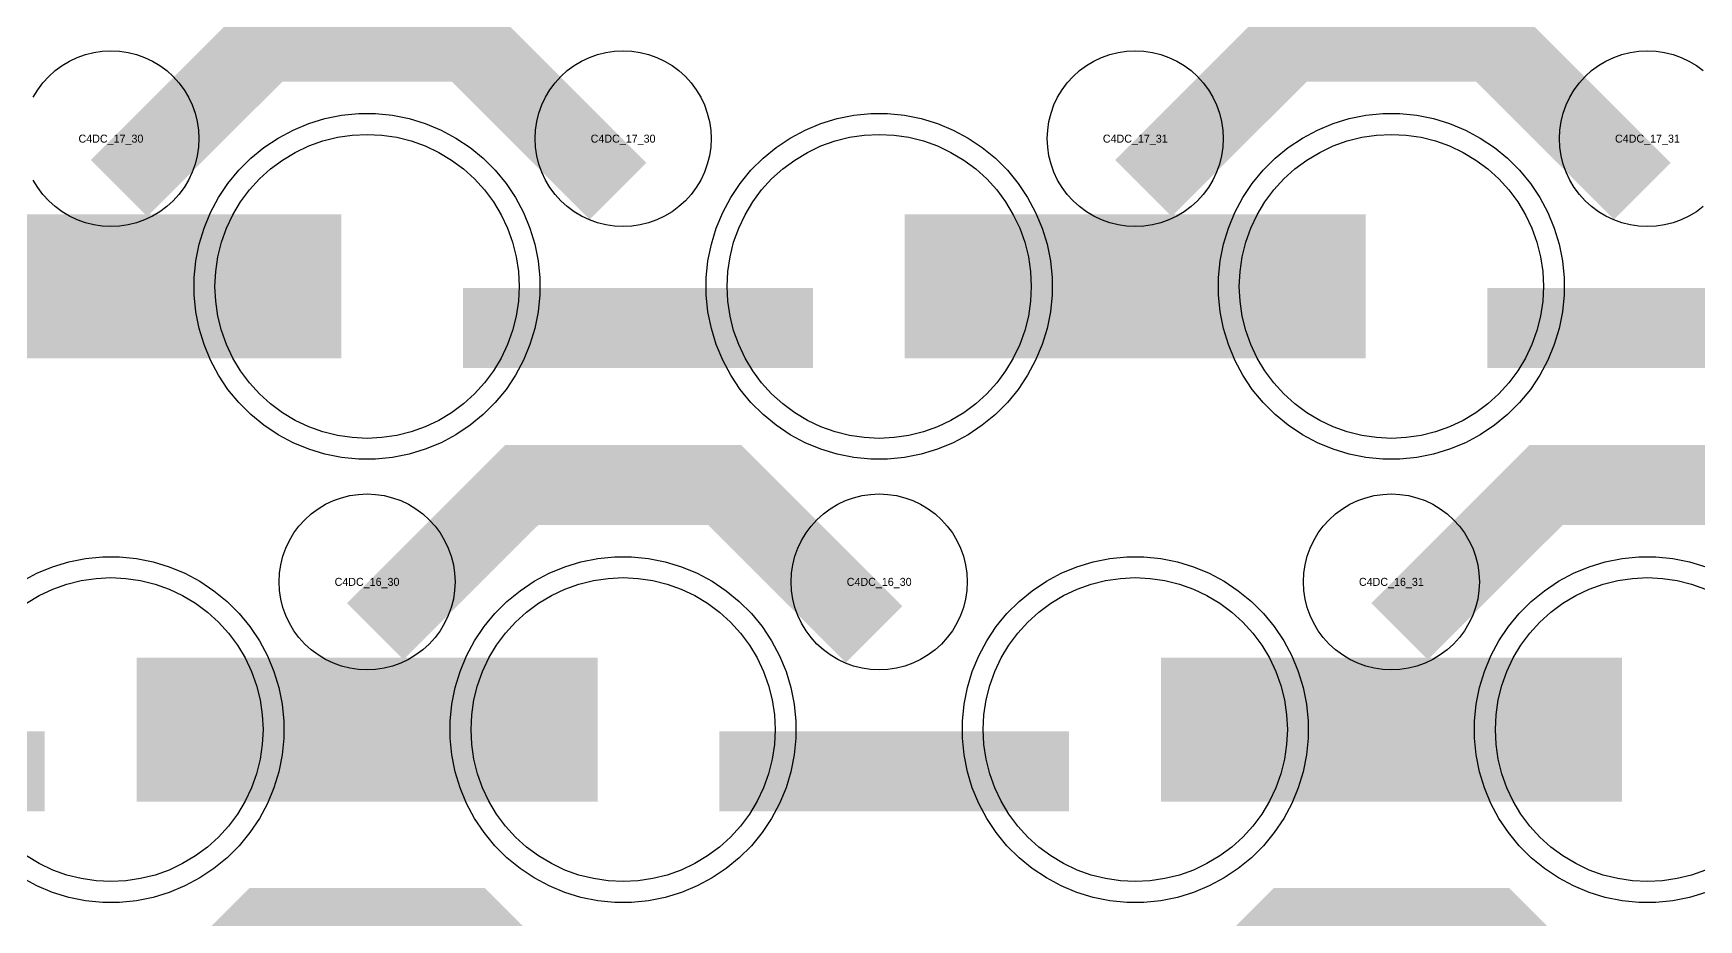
# Model space of a CAD drawing. Extents: x -11880 to 11880, y -14992 to 14992.
# Drawn here: x -2424 to -1904, y -12682 to -12405 of the extents above; entities that cross this region are included whole.
import ezdxf
from ezdxf.enums import TextEntityAlignment as Align

# ---------------------------------------------------------------- set-up
doc = ezdxf.new("R2010")
doc.units = 0
doc.header["$MEASUREMENT"] = 0
for name, color, linetype in [('GDS_775_DT_237', 138, 'CONTINUOUS'), ('RDL1_FS', 34, 'CONTINUOUS'), ('RDL_BS', 160, 'CONTINUOUS')]:
    doc.layers.add(name, color=color, linetype=linetype)

msp = doc.modelspace()

# ---------------------------------------------------------------- linework, layer by layer
at = {"layer": 'RDL1_FS'}
for points in [[(-2320, -12531.484), (-2324.657, -12531.255), (-2329.268, -12530.571), (-2333.791, -12529.439), (-2338.181, -12527.867), (-2342.395, -12525.875), (-2346.395, -12523.477), (-2350.14, -12520.699), (-2353.594, -12517.569), (-2356.724, -12514.115), (-2359.502, -12510.37), (-2361.9, -12506.37), (-2363.892, -12502.156), (-2365.464, -12497.766), (-2366.596, -12493.243), (-2367.28, -12488.632), (-2367.509, -12483.975), (-2367.28, -12479.318), (-2366.596, -12474.707), (-2365.464, -12470.184), (-2363.892, -12465.794), (-2361.9, -12461.58), (-2359.502, -12457.58), (-2356.724, -12453.835), (-2353.594, -12450.381), (-2350.14, -12447.251), (-2346.395, -12444.473), (-2342.395, -12442.075), (-2338.181, -12440.083), (-2333.791, -12438.511), (-2329.268, -12437.379), (-2324.657, -12436.695), (-2320, -12436.466), (-2315.343, -12436.695), (-2310.732, -12437.379), (-2306.209, -12438.511), (-2301.819, -12440.083), (-2297.605, -12442.075), (-2293.605, -12444.473), (-2289.86, -12447.251), (-2286.406, -12450.381), (-2283.276, -12453.835), (-2280.498, -12457.58), (-2278.1, -12461.58), (-2276.108, -12465.794), (-2274.536, -12470.184), (-2273.404, -12474.707), (-2272.72, -12479.318), (-2272.491, -12483.975), (-2272.72, -12488.632), (-2273.404, -12493.243), (-2274.536, -12497.766), (-2276.108, -12502.156), (-2278.1, -12506.37), (-2280.498, -12510.37), (-2283.276, -12514.115), (-2286.406, -12517.569), (-2289.86, -12520.699), (-2293.605, -12523.477), (-2297.605, -12525.875), (-2301.819, -12527.867), (-2306.209, -12529.439), (-2310.732, -12530.571), (-2315.343, -12531.255)], [(-2160, -12531.484), (-2164.657, -12531.255), (-2169.268, -12530.571), (-2173.791, -12529.439), (-2178.181, -12527.867), (-2182.395, -12525.875), (-2186.395, -12523.477), (-2190.14, -12520.699), (-2193.594, -12517.569), (-2196.724, -12514.115), (-2199.502, -12510.37), (-2201.9, -12506.37), (-2203.892, -12502.156), (-2205.464, -12497.766), (-2206.596, -12493.243), (-2207.28, -12488.632), (-2207.509, -12483.975), (-2207.28, -12479.318), (-2206.596, -12474.707), (-2205.464, -12470.184), (-2203.892, -12465.794), (-2201.9, -12461.58), (-2199.502, -12457.58), (-2196.724, -12453.835), (-2193.594, -12450.381), (-2190.14, -12447.251), (-2186.395, -12444.473), (-2182.395, -12442.075), (-2178.181, -12440.083), (-2173.791, -12438.511), (-2169.268, -12437.379), (-2164.657, -12436.695), (-2160, -12436.466), (-2155.343, -12436.695), (-2150.732, -12437.379), (-2146.209, -12438.511), (-2141.819, -12440.083), (-2137.605, -12442.075), (-2133.605, -12444.473), (-2129.86, -12447.251), (-2126.406, -12450.381), (-2123.276, -12453.835), (-2120.498, -12457.58), (-2118.1, -12461.58), (-2116.108, -12465.794), (-2114.536, -12470.184), (-2113.404, -12474.707), (-2112.72, -12479.318), (-2112.491, -12483.975), (-2112.72, -12488.632), (-2113.404, -12493.243), (-2114.536, -12497.766), (-2116.108, -12502.156), (-2118.1, -12506.37), (-2120.498, -12510.37), (-2123.276, -12514.115), (-2126.406, -12517.569), (-2129.86, -12520.699), (-2133.605, -12523.477), (-2137.605, -12525.875), (-2141.819, -12527.867), (-2146.209, -12529.439), (-2150.732, -12530.571), (-2155.343, -12531.255)], [(-2000, -12531.484), (-2004.657, -12531.255), (-2009.268, -12530.571), (-2013.791, -12529.439), (-2018.181, -12527.867), (-2022.395, -12525.875), (-2026.395, -12523.477), (-2030.14, -12520.699), (-2033.594, -12517.569), (-2036.724, -12514.115), (-2039.502, -12510.37), (-2041.9, -12506.37), (-2043.892, -12502.156), (-2045.464, -12497.766), (-2046.596, -12493.243), (-2047.28, -12488.632), (-2047.509, -12483.975), (-2047.28, -12479.318), (-2046.596, -12474.707), (-2045.464, -12470.184), (-2043.892, -12465.794), (-2041.9, -12461.58), (-2039.502, -12457.58), (-2036.724, -12453.835), (-2033.594, -12450.381), (-2030.14, -12447.251), (-2026.395, -12444.473), (-2022.395, -12442.075), (-2018.181, -12440.083), (-2013.791, -12438.511), (-2009.268, -12437.379), (-2004.657, -12436.695), (-2000, -12436.466), (-1995.343, -12436.695), (-1990.732, -12437.379), (-1986.209, -12438.511), (-1981.819, -12440.083), (-1977.605, -12442.075), (-1973.605, -12444.473), (-1969.86, -12447.251), (-1966.406, -12450.381), (-1963.276, -12453.835), (-1960.498, -12457.58), (-1958.1, -12461.58), (-1956.108, -12465.794), (-1954.536, -12470.184), (-1953.404, -12474.707), (-1952.72, -12479.318), (-1952.491, -12483.975), (-1952.72, -12488.632), (-1953.404, -12493.243), (-1954.536, -12497.766), (-1956.108, -12502.156), (-1958.1, -12506.37), (-1960.498, -12510.37), (-1963.276, -12514.115), (-1966.406, -12517.569), (-1969.86, -12520.699), (-1973.605, -12523.477), (-1977.605, -12525.875), (-1981.819, -12527.867), (-1986.209, -12529.439), (-1990.732, -12530.571), (-1995.343, -12531.255)]]:
    msp.add_lwpolyline(points, close=True, dxfattribs=at)
for points in [[(-2471.998, -12483.975, 45, 45, 0), (-2399.998, -12483.975, 45, 45, 0)], [(-2399.998, -12483.975, 45, 45, 0), (-2327.998, -12483.975, 45, 45, 0)], [(-2151.998, -12483.975, 45, 45, 0), (-2079.998, -12483.975, 45, 45, 0)], [(-2079.998, -12483.975, 45, 45, 0), (-2007.998, -12483.975, 45, 45, 0)]]:
    msp.add_lwpolyline(points, format="xyseb", dxfattribs=at)
at = {"layer": 'RDL1_FS', "color": 240, "true_color": 0xed1f24}
for points in [[(-2426.395, -12583.038), (-2422.395, -12580.64), (-2418.181, -12578.648), (-2413.791, -12577.076), (-2409.268, -12575.944), (-2404.657, -12575.26), (-2400, -12575.031), (-2395.343, -12575.26), (-2390.732, -12575.944), (-2386.209, -12577.076), (-2381.819, -12578.648), (-2377.605, -12580.64), (-2373.605, -12583.038), (-2369.86, -12585.816), (-2366.406, -12588.946), (-2363.276, -12592.4), (-2360.498, -12596.145), (-2358.1, -12600.145), (-2356.108, -12604.359), (-2354.536, -12608.749), (-2353.404, -12613.272), (-2352.72, -12617.883), (-2352.491, -12622.54), (-2352.72, -12627.197), (-2353.404, -12631.808), (-2354.536, -12636.331), (-2356.108, -12640.721), (-2358.1, -12644.935), (-2360.498, -12648.935), (-2363.276, -12652.68), (-2366.406, -12656.134), (-2369.86, -12659.264), (-2373.605, -12662.042), (-2377.605, -12664.44), (-2381.819, -12666.432), (-2386.209, -12668.004), (-2390.732, -12669.136), (-2395.343, -12669.82), (-2400, -12670.049), (-2404.657, -12669.82), (-2409.268, -12669.136), (-2413.791, -12668.004), (-2418.181, -12666.432), (-2422.395, -12664.44), (-2426.395, -12662.042)], [(-1901.819, -12666.432), (-1906.209, -12668.004), (-1910.732, -12669.136), (-1915.343, -12669.82), (-1920, -12670.049), (-1924.657, -12669.82), (-1929.268, -12669.136), (-1933.791, -12668.004), (-1938.181, -12666.432), (-1942.395, -12664.44), (-1946.395, -12662.042), (-1950.14, -12659.264), (-1953.594, -12656.134), (-1956.724, -12652.68), (-1959.502, -12648.935), (-1961.9, -12644.935), (-1963.892, -12640.721), (-1965.464, -12636.331), (-1966.596, -12631.808), (-1967.28, -12627.197), (-1967.509, -12622.54), (-1967.28, -12617.883), (-1966.596, -12613.272), (-1965.464, -12608.749), (-1963.892, -12604.359), (-1961.9, -12600.145), (-1959.502, -12596.145), (-1956.724, -12592.4), (-1953.594, -12588.946), (-1950.14, -12585.816), (-1946.395, -12583.038), (-1942.395, -12580.64), (-1938.181, -12578.648), (-1933.791, -12577.076), (-1929.268, -12575.944), (-1924.657, -12575.26), (-1920, -12575.031), (-1915.343, -12575.26), (-1910.732, -12575.944), (-1906.209, -12577.076), (-1901.819, -12578.648)]]:
    msp.add_lwpolyline(points, dxfattribs=at)
for points in [[(-2240, -12670.049), (-2244.657, -12669.82), (-2249.268, -12669.136), (-2253.791, -12668.004), (-2258.181, -12666.432), (-2262.395, -12664.44), (-2266.395, -12662.042), (-2270.14, -12659.264), (-2273.594, -12656.134), (-2276.724, -12652.68), (-2279.502, -12648.935), (-2281.9, -12644.935), (-2283.892, -12640.721), (-2285.464, -12636.331), (-2286.596, -12631.808), (-2287.28, -12627.197), (-2287.509, -12622.54), (-2287.28, -12617.883), (-2286.596, -12613.272), (-2285.464, -12608.749), (-2283.892, -12604.359), (-2281.9, -12600.145), (-2279.502, -12596.145), (-2276.724, -12592.4), (-2273.594, -12588.946), (-2270.14, -12585.816), (-2266.395, -12583.038), (-2262.395, -12580.64), (-2258.181, -12578.648), (-2253.791, -12577.076), (-2249.268, -12575.944), (-2244.657, -12575.26), (-2240, -12575.031), (-2235.343, -12575.26), (-2230.732, -12575.944), (-2226.209, -12577.076), (-2221.819, -12578.648), (-2217.605, -12580.64), (-2213.605, -12583.038), (-2209.86, -12585.816), (-2206.406, -12588.946), (-2203.276, -12592.4), (-2200.498, -12596.145), (-2198.1, -12600.145), (-2196.108, -12604.359), (-2194.536, -12608.749), (-2193.404, -12613.272), (-2192.72, -12617.883), (-2192.491, -12622.54), (-2192.72, -12627.197), (-2193.404, -12631.808), (-2194.536, -12636.331), (-2196.108, -12640.721), (-2198.1, -12644.935), (-2200.498, -12648.935), (-2203.276, -12652.68), (-2206.406, -12656.134), (-2209.86, -12659.264), (-2213.605, -12662.042), (-2217.605, -12664.44), (-2221.819, -12666.432), (-2226.209, -12668.004), (-2230.732, -12669.136), (-2235.343, -12669.82)], [(-2080, -12670.049), (-2084.657, -12669.82), (-2089.268, -12669.136), (-2093.791, -12668.004), (-2098.181, -12666.432), (-2102.395, -12664.44), (-2106.395, -12662.042), (-2110.14, -12659.264), (-2113.594, -12656.134), (-2116.724, -12652.68), (-2119.502, -12648.935), (-2121.9, -12644.935), (-2123.892, -12640.721), (-2125.464, -12636.331), (-2126.596, -12631.808), (-2127.28, -12627.197), (-2127.509, -12622.54), (-2127.28, -12617.883), (-2126.596, -12613.272), (-2125.464, -12608.749), (-2123.892, -12604.359), (-2121.9, -12600.145), (-2119.502, -12596.145), (-2116.724, -12592.4), (-2113.594, -12588.946), (-2110.14, -12585.816), (-2106.395, -12583.038), (-2102.395, -12580.64), (-2098.181, -12578.648), (-2093.791, -12577.076), (-2089.268, -12575.944), (-2084.657, -12575.26), (-2080, -12575.031), (-2075.343, -12575.26), (-2070.732, -12575.944), (-2066.209, -12577.076), (-2061.819, -12578.648), (-2057.605, -12580.64), (-2053.605, -12583.038), (-2049.86, -12585.816), (-2046.406, -12588.946), (-2043.276, -12592.4), (-2040.498, -12596.145), (-2038.1, -12600.145), (-2036.108, -12604.359), (-2034.536, -12608.749), (-2033.404, -12613.272), (-2032.72, -12617.883), (-2032.491, -12622.54), (-2032.72, -12627.197), (-2033.404, -12631.808), (-2034.536, -12636.331), (-2036.108, -12640.721), (-2038.1, -12644.935), (-2040.498, -12648.935), (-2043.276, -12652.68), (-2046.406, -12656.134), (-2049.86, -12659.264), (-2053.605, -12662.042), (-2057.605, -12664.44), (-2061.819, -12666.432), (-2066.209, -12668.004), (-2070.732, -12669.136), (-2075.343, -12669.82)]]:
    msp.add_lwpolyline(points, close=True, dxfattribs=at)
for points in [[(-2391.998, -12622.54, 45, 45, 0), (-2319.998, -12622.54, 45, 45, 0)], [(-2319.998, -12622.54, 45, 45, 0), (-2247.998, -12622.54, 45, 45, 0)], [(-2071.998, -12622.54, 45, 45, 0), (-1999.998, -12622.54, 45, 45, 0)], [(-1999.998, -12622.54, 45, 45, 0), (-1927.998, -12622.54, 45, 45, 0)]]:
    msp.add_lwpolyline(points, format="xyseb", dxfattribs=at)
at = {"layer": 'RDL_BS'}
for points in [[(-2397.438, -12453.289, 25, 25, 0), (-2351.623, -12407.474, 25, 25, 0), (-2318.07, -12407.474, 25, 25, 0)], [(-2241.599, -12454.188, 25, 25, 0), (-2288.313, -12407.474, 25, 25, 0), (-2318.071, -12407.474, 25, 25, 0)], [(-2077.438, -12453.289, 25, 25, 0), (-2031.623, -12407.474, 25, 25, 0), (-1998.07, -12407.474, 25, 25, 0)], [(-1921.599, -12454.188, 25, 25, 0), (-1968.313, -12407.474, 25, 25, 0), (-1998.071, -12407.474, 25, 25, 0)], [(-2289.984, -12496.988, 25, 25, 0), (-2180.719, -12496.988, 25, 25, 0)], [(-1969.984, -12496.988, 25, 25, 0), (-1860.719, -12496.988, 25, 25, 0)], [(-2317.438, -12591.854, 25, 25, 0), (-2271.623, -12546.039, 25, 25, 0), (-2238.07, -12546.039, 25, 25, 0)], [(-2161.599, -12592.753, 25, 25, 0), (-2208.313, -12546.039, 25, 25, 0), (-2238.071, -12546.039, 25, 25, 0)], [(-1997.438, -12591.854, 25, 25, 0), (-1951.623, -12546.039, 25, 25, 0), (-1918.07, -12546.039, 25, 25, 0)], [(-1841.599, -12592.753, 25, 25, 0), (-1888.313, -12546.039, 25, 25, 0), (-1918.071, -12546.039, 25, 25, 0)], [(-2397.438, -12730.419, 25, 25, 0), (-2351.623, -12684.604, 25, 25, 0), (-2318.07, -12684.604, 25, 25, 0)], [(-2241.599, -12731.318, 25, 25, 0), (-2288.313, -12684.604, 25, 25, 0), (-2318.071, -12684.604, 25, 25, 0)], [(-2077.438, -12730.419, 25, 25, 0), (-2031.623, -12684.604, 25, 25, 0), (-1998.07, -12684.604, 25, 25, 0)], [(-1921.599, -12731.318, 25, 25, 0), (-1968.313, -12684.604, 25, 25, 0), (-1998.071, -12684.604, 25, 25, 0)]]:
    msp.add_lwpolyline(points, format="xyseb", dxfattribs=at)
for points in [[(-2424.25, -12424.831), (-2422.857, -12422.507), (-2421.254, -12420.344), (-2419.442, -12418.345), (-2417.443, -12416.533), (-2415.28, -12414.93), (-2412.956, -12413.537), (-2410.519, -12412.385), (-2407.984, -12411.478), (-2405.365, -12410.821), (-2402.693, -12410.425), (-2400, -12410.293), (-2397.307, -12410.425), (-2394.635, -12410.821), (-2392.016, -12411.478), (-2389.481, -12412.385), (-2387.044, -12413.537), (-2384.72, -12414.93), (-2382.557, -12416.533), (-2380.558, -12418.345), (-2378.746, -12420.344), (-2377.143, -12422.507), (-2375.75, -12424.831), (-2374.598, -12427.268), (-2373.691, -12429.803), (-2373.034, -12432.422), (-2372.638, -12435.094), (-2372.506, -12437.787), (-2372.638, -12440.48), (-2373.034, -12443.152), (-2373.691, -12445.771), (-2374.598, -12448.306), (-2375.75, -12450.743), (-2377.143, -12453.067), (-2378.746, -12455.23), (-2380.558, -12457.229), (-2382.557, -12459.041), (-2384.72, -12460.644), (-2387.044, -12462.037), (-2389.481, -12463.189), (-2392.016, -12464.096), (-2394.635, -12464.753), (-2397.307, -12465.149), (-2400, -12465.281), (-2402.693, -12465.149), (-2405.365, -12464.753), (-2407.984, -12464.096), (-2410.519, -12463.189), (-2412.956, -12462.037), (-2415.28, -12460.644), (-2417.443, -12459.041), (-2419.442, -12457.229), (-2421.254, -12455.23), (-2422.857, -12453.067), (-2424.25, -12450.743)], [(-1902.557, -12459.041), (-1904.72, -12460.644), (-1907.044, -12462.037), (-1909.481, -12463.189), (-1912.016, -12464.096), (-1914.635, -12464.753), (-1917.307, -12465.149), (-1920, -12465.281), (-1922.693, -12465.149), (-1925.365, -12464.753), (-1927.984, -12464.096), (-1930.519, -12463.189), (-1932.956, -12462.037), (-1935.28, -12460.644), (-1937.443, -12459.041), (-1939.442, -12457.229), (-1941.254, -12455.23), (-1942.857, -12453.067), (-1944.25, -12450.743), (-1945.402, -12448.306), (-1946.309, -12445.771), (-1946.966, -12443.152), (-1947.362, -12440.48), (-1947.494, -12437.787), (-1947.362, -12435.094), (-1946.966, -12432.422), (-1946.309, -12429.803), (-1945.402, -12427.268), (-1944.25, -12424.831), (-1942.857, -12422.507), (-1941.254, -12420.344), (-1939.442, -12418.345), (-1937.443, -12416.533), (-1935.28, -12414.93), (-1932.956, -12413.537), (-1930.519, -12412.385), (-1927.984, -12411.478), (-1925.365, -12410.821), (-1922.693, -12410.425), (-1920, -12410.293), (-1917.307, -12410.425), (-1914.635, -12410.821), (-1912.016, -12411.478), (-1909.481, -12412.385), (-1907.044, -12413.537), (-1904.72, -12414.93), (-1902.557, -12416.533)]]:
    msp.add_lwpolyline(points, dxfattribs=at)
for points in [[(-2240, -12465.281), (-2242.693, -12465.149), (-2245.365, -12464.753), (-2247.984, -12464.096), (-2250.519, -12463.189), (-2252.956, -12462.037), (-2255.28, -12460.644), (-2257.443, -12459.041), (-2259.442, -12457.229), (-2261.254, -12455.23), (-2262.857, -12453.067), (-2264.25, -12450.743), (-2265.402, -12448.306), (-2266.309, -12445.771), (-2266.966, -12443.152), (-2267.362, -12440.48), (-2267.494, -12437.787), (-2267.362, -12435.094), (-2266.966, -12432.422), (-2266.309, -12429.803), (-2265.402, -12427.268), (-2264.25, -12424.831), (-2262.857, -12422.507), (-2261.254, -12420.344), (-2259.442, -12418.345), (-2257.443, -12416.533), (-2255.28, -12414.93), (-2252.956, -12413.537), (-2250.519, -12412.385), (-2247.984, -12411.478), (-2245.365, -12410.821), (-2242.693, -12410.425), (-2240, -12410.293), (-2237.307, -12410.425), (-2234.635, -12410.821), (-2232.016, -12411.478), (-2229.481, -12412.385), (-2227.044, -12413.537), (-2224.72, -12414.93), (-2222.557, -12416.533), (-2220.558, -12418.345), (-2218.746, -12420.344), (-2217.143, -12422.507), (-2215.75, -12424.831), (-2214.598, -12427.268), (-2213.691, -12429.803), (-2213.034, -12432.422), (-2212.638, -12435.094), (-2212.506, -12437.787), (-2212.638, -12440.48), (-2213.034, -12443.152), (-2213.691, -12445.771), (-2214.598, -12448.306), (-2215.75, -12450.743), (-2217.143, -12453.067), (-2218.746, -12455.23), (-2220.558, -12457.229), (-2222.557, -12459.041), (-2224.72, -12460.644), (-2227.044, -12462.037), (-2229.481, -12463.189), (-2232.016, -12464.096), (-2234.635, -12464.753), (-2237.307, -12465.149)], [(-2080, -12465.281), (-2082.693, -12465.149), (-2085.365, -12464.753), (-2087.984, -12464.096), (-2090.519, -12463.189), (-2092.956, -12462.037), (-2095.28, -12460.644), (-2097.443, -12459.041), (-2099.442, -12457.229), (-2101.254, -12455.23), (-2102.857, -12453.067), (-2104.25, -12450.743), (-2105.402, -12448.306), (-2106.309, -12445.771), (-2106.966, -12443.152), (-2107.362, -12440.48), (-2107.494, -12437.787), (-2107.362, -12435.094), (-2106.966, -12432.422), (-2106.309, -12429.803), (-2105.402, -12427.268), (-2104.25, -12424.831), (-2102.857, -12422.507), (-2101.254, -12420.344), (-2099.442, -12418.345), (-2097.443, -12416.533), (-2095.28, -12414.93), (-2092.956, -12413.537), (-2090.519, -12412.385), (-2087.984, -12411.478), (-2085.365, -12410.821), (-2082.693, -12410.425), (-2080, -12410.293), (-2077.307, -12410.425), (-2074.635, -12410.821), (-2072.016, -12411.478), (-2069.481, -12412.385), (-2067.044, -12413.537), (-2064.72, -12414.93), (-2062.557, -12416.533), (-2060.558, -12418.345), (-2058.746, -12420.344), (-2057.143, -12422.507), (-2055.75, -12424.831), (-2054.598, -12427.268), (-2053.691, -12429.803), (-2053.034, -12432.422), (-2052.638, -12435.094), (-2052.506, -12437.787), (-2052.638, -12440.48), (-2053.034, -12443.152), (-2053.691, -12445.771), (-2054.598, -12448.306), (-2055.75, -12450.743), (-2057.143, -12453.067), (-2058.746, -12455.23), (-2060.558, -12457.229), (-2062.557, -12459.041), (-2064.72, -12460.644), (-2067.044, -12462.037), (-2069.481, -12463.189), (-2072.016, -12464.096), (-2074.635, -12464.753), (-2077.307, -12465.149)], [(-2322.644, -12537.975), (-2327.938, -12537.458), (-2333.165, -12536.412), (-2338.205, -12534.881), (-2343.115, -12532.85), (-2347.777, -12530.358), (-2352.191, -12527.411), (-2356.292, -12524.049), (-2360.074, -12520.267), (-2363.436, -12516.166), (-2366.383, -12511.752), (-2368.875, -12507.09), (-2370.906, -12502.18), (-2372.437, -12497.14), (-2373.483, -12491.913), (-2374, -12486.619), (-2374, -12481.331), (-2373.483, -12476.037), (-2372.437, -12470.81), (-2370.906, -12465.77), (-2368.875, -12460.86), (-2366.383, -12456.198), (-2363.436, -12451.784), (-2360.074, -12447.683), (-2356.292, -12443.901), (-2352.191, -12440.539), (-2347.777, -12437.592), (-2343.115, -12435.1), (-2338.205, -12433.069), (-2333.165, -12431.538), (-2327.938, -12430.492), (-2322.644, -12429.975), (-2317.356, -12429.975), (-2312.062, -12430.492), (-2306.835, -12431.538), (-2301.795, -12433.069), (-2296.885, -12435.1), (-2292.223, -12437.592), (-2287.809, -12440.539), (-2283.708, -12443.901), (-2279.926, -12447.683), (-2276.564, -12451.784), (-2273.617, -12456.198), (-2271.125, -12460.86), (-2269.094, -12465.77), (-2267.563, -12470.81), (-2266.517, -12476.037), (-2266, -12481.331), (-2266, -12486.619), (-2266.517, -12491.913), (-2267.563, -12497.14), (-2269.094, -12502.18), (-2271.125, -12507.09), (-2273.617, -12511.752), (-2276.564, -12516.166), (-2279.926, -12520.267), (-2283.708, -12524.049), (-2287.809, -12527.411), (-2292.223, -12530.358), (-2296.885, -12532.85), (-2301.795, -12534.881), (-2306.835, -12536.412), (-2312.062, -12537.458), (-2317.356, -12537.975)], [(-2162.644, -12537.975), (-2167.938, -12537.458), (-2173.165, -12536.412), (-2178.205, -12534.881), (-2183.115, -12532.85), (-2187.777, -12530.358), (-2192.191, -12527.411), (-2196.292, -12524.049), (-2200.074, -12520.267), (-2203.436, -12516.166), (-2206.383, -12511.752), (-2208.875, -12507.09), (-2210.906, -12502.18), (-2212.437, -12497.14), (-2213.483, -12491.913), (-2214, -12486.619), (-2214, -12481.331), (-2213.483, -12476.037), (-2212.437, -12470.81), (-2210.906, -12465.77), (-2208.875, -12460.86), (-2206.383, -12456.198), (-2203.436, -12451.784), (-2200.074, -12447.683), (-2196.292, -12443.901), (-2192.191, -12440.539), (-2187.777, -12437.592), (-2183.115, -12435.1), (-2178.205, -12433.069), (-2173.165, -12431.538), (-2167.938, -12430.492), (-2162.644, -12429.975), (-2157.356, -12429.975), (-2152.062, -12430.492), (-2146.835, -12431.538), (-2141.795, -12433.069), (-2136.885, -12435.1), (-2132.223, -12437.592), (-2127.809, -12440.539), (-2123.708, -12443.901), (-2119.926, -12447.683), (-2116.564, -12451.784), (-2113.617, -12456.198), (-2111.125, -12460.86), (-2109.094, -12465.77), (-2107.563, -12470.81), (-2106.517, -12476.037), (-2106, -12481.331), (-2106, -12486.619), (-2106.517, -12491.913), (-2107.563, -12497.14), (-2109.094, -12502.18), (-2111.125, -12507.09), (-2113.617, -12511.752), (-2116.564, -12516.166), (-2119.926, -12520.267), (-2123.708, -12524.049), (-2127.809, -12527.411), (-2132.223, -12530.358), (-2136.885, -12532.85), (-2141.795, -12534.881), (-2146.835, -12536.412), (-2152.062, -12537.458), (-2157.356, -12537.975)], [(-2002.644, -12537.975), (-2007.938, -12537.458), (-2013.165, -12536.412), (-2018.205, -12534.881), (-2023.115, -12532.85), (-2027.777, -12530.358), (-2032.191, -12527.411), (-2036.292, -12524.049), (-2040.074, -12520.267), (-2043.436, -12516.166), (-2046.383, -12511.752), (-2048.875, -12507.09), (-2050.906, -12502.18), (-2052.437, -12497.14), (-2053.483, -12491.913), (-2054, -12486.619), (-2054, -12481.331), (-2053.483, -12476.037), (-2052.437, -12470.81), (-2050.906, -12465.77), (-2048.875, -12460.86), (-2046.383, -12456.198), (-2043.436, -12451.784), (-2040.074, -12447.683), (-2036.292, -12443.901), (-2032.191, -12440.539), (-2027.777, -12437.592), (-2023.115, -12435.1), (-2018.205, -12433.069), (-2013.165, -12431.538), (-2007.938, -12430.492), (-2002.644, -12429.975), (-1997.356, -12429.975), (-1992.062, -12430.492), (-1986.835, -12431.538), (-1981.795, -12433.069), (-1976.885, -12435.1), (-1972.223, -12437.592), (-1967.809, -12440.539), (-1963.708, -12443.901), (-1959.926, -12447.683), (-1956.564, -12451.784), (-1953.617, -12456.198), (-1951.125, -12460.86), (-1949.094, -12465.77), (-1947.563, -12470.81), (-1946.517, -12476.037), (-1946, -12481.331), (-1946, -12486.619), (-1946.517, -12491.913), (-1947.563, -12497.14), (-1949.094, -12502.18), (-1951.125, -12507.09), (-1953.617, -12511.752), (-1956.564, -12516.166), (-1959.926, -12520.267), (-1963.708, -12524.049), (-1967.809, -12527.411), (-1972.223, -12530.358), (-1976.885, -12532.85), (-1981.795, -12534.881), (-1986.835, -12536.412), (-1992.062, -12537.458), (-1997.356, -12537.975)], [(-2320, -12603.846), (-2322.693, -12603.714), (-2325.365, -12603.318), (-2327.984, -12602.661), (-2330.519, -12601.754), (-2332.956, -12600.602), (-2335.28, -12599.209), (-2337.443, -12597.606), (-2339.442, -12595.794), (-2341.254, -12593.795), (-2342.857, -12591.632), (-2344.25, -12589.308), (-2345.402, -12586.871), (-2346.309, -12584.336), (-2346.966, -12581.717), (-2347.362, -12579.045), (-2347.494, -12576.352), (-2347.362, -12573.659), (-2346.966, -12570.987), (-2346.309, -12568.368), (-2345.402, -12565.833), (-2344.25, -12563.396), (-2342.857, -12561.072), (-2341.254, -12558.909), (-2339.442, -12556.91), (-2337.443, -12555.098), (-2335.28, -12553.495), (-2332.956, -12552.102), (-2330.519, -12550.95), (-2327.984, -12550.043), (-2325.365, -12549.386), (-2322.693, -12548.99), (-2320, -12548.858), (-2317.307, -12548.99), (-2314.635, -12549.386), (-2312.016, -12550.043), (-2309.481, -12550.95), (-2307.044, -12552.102), (-2304.72, -12553.495), (-2302.557, -12555.098), (-2300.558, -12556.91), (-2298.746, -12558.909), (-2297.143, -12561.072), (-2295.75, -12563.396), (-2294.598, -12565.833), (-2293.691, -12568.368), (-2293.034, -12570.987), (-2292.638, -12573.659), (-2292.506, -12576.352), (-2292.638, -12579.045), (-2293.034, -12581.717), (-2293.691, -12584.336), (-2294.598, -12586.871), (-2295.75, -12589.308), (-2297.143, -12591.632), (-2298.746, -12593.795), (-2300.558, -12595.794), (-2302.557, -12597.606), (-2304.72, -12599.209), (-2307.044, -12600.602), (-2309.481, -12601.754), (-2312.016, -12602.661), (-2314.635, -12603.318), (-2317.307, -12603.714)], [(-2160, -12603.846), (-2162.693, -12603.714), (-2165.365, -12603.318), (-2167.984, -12602.661), (-2170.519, -12601.754), (-2172.956, -12600.602), (-2175.28, -12599.209), (-2177.443, -12597.606), (-2179.442, -12595.794), (-2181.254, -12593.795), (-2182.857, -12591.632), (-2184.25, -12589.308), (-2185.402, -12586.871), (-2186.309, -12584.336), (-2186.966, -12581.717), (-2187.362, -12579.045), (-2187.494, -12576.352), (-2187.362, -12573.659), (-2186.966, -12570.987), (-2186.309, -12568.368), (-2185.402, -12565.833), (-2184.25, -12563.396), (-2182.857, -12561.072), (-2181.254, -12558.909), (-2179.442, -12556.91), (-2177.443, -12555.098), (-2175.28, -12553.495), (-2172.956, -12552.102), (-2170.519, -12550.95), (-2167.984, -12550.043), (-2165.365, -12549.386), (-2162.693, -12548.99), (-2160, -12548.858), (-2157.307, -12548.99), (-2154.635, -12549.386), (-2152.016, -12550.043), (-2149.481, -12550.95), (-2147.044, -12552.102), (-2144.72, -12553.495), (-2142.557, -12555.098), (-2140.558, -12556.91), (-2138.746, -12558.909), (-2137.143, -12561.072), (-2135.75, -12563.396), (-2134.598, -12565.833), (-2133.691, -12568.368), (-2133.034, -12570.987), (-2132.638, -12573.659), (-2132.506, -12576.352), (-2132.638, -12579.045), (-2133.034, -12581.717), (-2133.691, -12584.336), (-2134.598, -12586.871), (-2135.75, -12589.308), (-2137.143, -12591.632), (-2138.746, -12593.795), (-2140.558, -12595.794), (-2142.557, -12597.606), (-2144.72, -12599.209), (-2147.044, -12600.602), (-2149.481, -12601.754), (-2152.016, -12602.661), (-2154.635, -12603.318), (-2157.307, -12603.714)], [(-2000, -12603.846), (-2002.693, -12603.714), (-2005.365, -12603.318), (-2007.984, -12602.661), (-2010.519, -12601.754), (-2012.956, -12600.602), (-2015.28, -12599.209), (-2017.443, -12597.606), (-2019.442, -12595.794), (-2021.254, -12593.795), (-2022.857, -12591.632), (-2024.25, -12589.308), (-2025.402, -12586.871), (-2026.309, -12584.336), (-2026.966, -12581.717), (-2027.362, -12579.045), (-2027.494, -12576.352), (-2027.362, -12573.659), (-2026.966, -12570.987), (-2026.309, -12568.368), (-2025.402, -12565.833), (-2024.25, -12563.396), (-2022.857, -12561.072), (-2021.254, -12558.909), (-2019.442, -12556.91), (-2017.443, -12555.098), (-2015.28, -12553.495), (-2012.956, -12552.102), (-2010.519, -12550.95), (-2007.984, -12550.043), (-2005.365, -12549.386), (-2002.693, -12548.99), (-2000, -12548.858), (-1997.307, -12548.99), (-1994.635, -12549.386), (-1992.016, -12550.043), (-1989.481, -12550.95), (-1987.044, -12552.102), (-1984.72, -12553.495), (-1982.557, -12555.098), (-1980.558, -12556.91), (-1978.746, -12558.909), (-1977.143, -12561.072), (-1975.75, -12563.396), (-1974.598, -12565.833), (-1973.691, -12568.368), (-1973.034, -12570.987), (-1972.638, -12573.659), (-1972.506, -12576.352), (-1972.638, -12579.045), (-1973.034, -12581.717), (-1973.691, -12584.336), (-1974.598, -12586.871), (-1975.75, -12589.308), (-1977.143, -12591.632), (-1978.746, -12593.795), (-1980.558, -12595.794), (-1982.557, -12597.606), (-1984.72, -12599.209), (-1987.044, -12600.602), (-1989.481, -12601.754), (-1992.016, -12602.661), (-1994.635, -12603.318), (-1997.307, -12603.714)]]:
    msp.add_lwpolyline(points, close=True, dxfattribs=at)
at = {"layer": 'RDL_BS', "color": 240, "true_color": 0xed1f24}
for points in [[(-2427.777, -12576.157), (-2423.115, -12573.665), (-2418.205, -12571.634), (-2413.165, -12570.103), (-2407.938, -12569.057), (-2402.644, -12568.54), (-2397.356, -12568.54), (-2392.062, -12569.057), (-2386.835, -12570.103), (-2381.795, -12571.634), (-2376.885, -12573.665), (-2372.223, -12576.157), (-2367.809, -12579.104), (-2363.708, -12582.466), (-2359.926, -12586.248), (-2356.564, -12590.349), (-2353.617, -12594.763), (-2351.125, -12599.425), (-2349.094, -12604.335), (-2347.563, -12609.375), (-2346.517, -12614.602), (-2346, -12619.896), (-2346, -12625.184), (-2346.517, -12630.478), (-2347.563, -12635.705), (-2349.094, -12640.745), (-2351.125, -12645.655), (-2353.617, -12650.317), (-2356.564, -12654.731), (-2359.926, -12658.832), (-2363.708, -12662.614), (-2367.809, -12665.976), (-2372.223, -12668.923), (-2376.885, -12671.415), (-2381.795, -12673.446), (-2386.835, -12674.977), (-2392.062, -12676.023), (-2397.356, -12676.54), (-2402.644, -12676.54), (-2407.938, -12676.023), (-2413.165, -12674.977), (-2418.205, -12673.446), (-2423.115, -12671.415), (-2427.777, -12668.923)], [(-1901.795, -12673.446), (-1906.835, -12674.977), (-1912.062, -12676.023), (-1917.356, -12676.54), (-1922.644, -12676.54), (-1927.938, -12676.023), (-1933.165, -12674.977), (-1938.205, -12673.446), (-1943.115, -12671.415), (-1947.777, -12668.923), (-1952.191, -12665.976), (-1956.292, -12662.614), (-1960.074, -12658.832), (-1963.436, -12654.731), (-1966.383, -12650.317), (-1968.875, -12645.655), (-1970.906, -12640.745), (-1972.437, -12635.705), (-1973.483, -12630.478), (-1974, -12625.184), (-1974, -12619.896), (-1973.483, -12614.602), (-1972.437, -12609.375), (-1970.906, -12604.335), (-1968.875, -12599.425), (-1966.383, -12594.763), (-1963.436, -12590.349), (-1960.074, -12586.248), (-1956.292, -12582.466), (-1952.191, -12579.104), (-1947.777, -12576.157), (-1943.115, -12573.665), (-1938.205, -12571.634), (-1933.165, -12570.103), (-1927.938, -12569.057), (-1922.644, -12568.54), (-1917.356, -12568.54), (-1912.062, -12569.057), (-1906.835, -12570.103), (-1901.795, -12571.634)]]:
    msp.add_lwpolyline(points, dxfattribs=at)
for points in [[(-2242.644, -12676.54), (-2247.938, -12676.023), (-2253.165, -12674.977), (-2258.205, -12673.446), (-2263.115, -12671.415), (-2267.777, -12668.923), (-2272.191, -12665.976), (-2276.292, -12662.614), (-2280.074, -12658.832), (-2283.436, -12654.731), (-2286.383, -12650.317), (-2288.875, -12645.655), (-2290.906, -12640.745), (-2292.437, -12635.705), (-2293.483, -12630.478), (-2294, -12625.184), (-2294, -12619.896), (-2293.483, -12614.602), (-2292.437, -12609.375), (-2290.906, -12604.335), (-2288.875, -12599.425), (-2286.383, -12594.763), (-2283.436, -12590.349), (-2280.074, -12586.248), (-2276.292, -12582.466), (-2272.191, -12579.104), (-2267.777, -12576.157), (-2263.115, -12573.665), (-2258.205, -12571.634), (-2253.165, -12570.103), (-2247.938, -12569.057), (-2242.644, -12568.54), (-2237.356, -12568.54), (-2232.062, -12569.057), (-2226.835, -12570.103), (-2221.795, -12571.634), (-2216.885, -12573.665), (-2212.223, -12576.157), (-2207.809, -12579.104), (-2203.708, -12582.466), (-2199.926, -12586.248), (-2196.564, -12590.349), (-2193.617, -12594.763), (-2191.125, -12599.425), (-2189.094, -12604.335), (-2187.563, -12609.375), (-2186.517, -12614.602), (-2186, -12619.896), (-2186, -12625.184), (-2186.517, -12630.478), (-2187.563, -12635.705), (-2189.094, -12640.745), (-2191.125, -12645.655), (-2193.617, -12650.317), (-2196.564, -12654.731), (-2199.926, -12658.832), (-2203.708, -12662.614), (-2207.809, -12665.976), (-2212.223, -12668.923), (-2216.885, -12671.415), (-2221.795, -12673.446), (-2226.835, -12674.977), (-2232.062, -12676.023), (-2237.356, -12676.54)], [(-2082.644, -12676.54), (-2087.938, -12676.023), (-2093.165, -12674.977), (-2098.205, -12673.446), (-2103.115, -12671.415), (-2107.777, -12668.923), (-2112.191, -12665.976), (-2116.292, -12662.614), (-2120.074, -12658.832), (-2123.436, -12654.731), (-2126.383, -12650.317), (-2128.875, -12645.655), (-2130.906, -12640.745), (-2132.437, -12635.705), (-2133.483, -12630.478), (-2134, -12625.184), (-2134, -12619.896), (-2133.483, -12614.602), (-2132.437, -12609.375), (-2130.906, -12604.335), (-2128.875, -12599.425), (-2126.383, -12594.763), (-2123.436, -12590.349), (-2120.074, -12586.248), (-2116.292, -12582.466), (-2112.191, -12579.104), (-2107.777, -12576.157), (-2103.115, -12573.665), (-2098.205, -12571.634), (-2093.165, -12570.103), (-2087.938, -12569.057), (-2082.644, -12568.54), (-2077.356, -12568.54), (-2072.062, -12569.057), (-2066.835, -12570.103), (-2061.795, -12571.634), (-2056.885, -12573.665), (-2052.223, -12576.157), (-2047.809, -12579.104), (-2043.708, -12582.466), (-2039.926, -12586.248), (-2036.564, -12590.349), (-2033.617, -12594.763), (-2031.125, -12599.425), (-2029.094, -12604.335), (-2027.563, -12609.375), (-2026.517, -12614.602), (-2026, -12619.896), (-2026, -12625.184), (-2026.517, -12630.478), (-2027.563, -12635.705), (-2029.094, -12640.745), (-2031.125, -12645.655), (-2033.617, -12650.317), (-2036.564, -12654.731), (-2039.926, -12658.832), (-2043.708, -12662.614), (-2047.809, -12665.976), (-2052.223, -12668.923), (-2056.885, -12671.415), (-2061.795, -12673.446), (-2066.835, -12674.977), (-2072.062, -12676.023), (-2077.356, -12676.54)]]:
    msp.add_lwpolyline(points, close=True, dxfattribs=at)
for points in [[(-2529.984, -12635.553, 25, 25, 0), (-2420.719, -12635.553, 25, 25, 0)], [(-2209.984, -12635.553, 25, 25, 0), (-2100.719, -12635.553, 25, 25, 0)]]:
    msp.add_lwpolyline(points, format="xyseb", dxfattribs=at)

# ---------------------------------------------------------------- texts
at = {"layer": 'GDS_775_DT_237'}
for s, p in [('C4DC_17_30', (-2400, -12437.787)), ('C4DC_17_30', (-2400, -12437.787)), ('C4DC_17_30', (-2240, -12437.787)), ('C4DC_17_30', (-2240, -12437.787)), ('C4DC_17_31', (-2080, -12437.787)), ('C4DC_17_31', (-2080, -12437.787)), ('C4DC_17_31', (-1920, -12437.787)), ('C4DC_17_31', (-1920, -12437.787)), ('C4DC_16_30', (-2320, -12576.352)), ('C4DC_16_30', (-2320, -12576.352)), ('C4DC_16_30', (-2160, -12576.352)), ('C4DC_16_30', (-2160, -12576.352)), ('C4DC_16_31', (-2000, -12576.352)), ('C4DC_16_31', (-2000, -12576.352))]:
    msp.add_text(s, height=2.5, dxfattribs=at).set_placement(p, align=Align.MIDDLE_CENTER)

doc.saveas('drawing.dxf')
